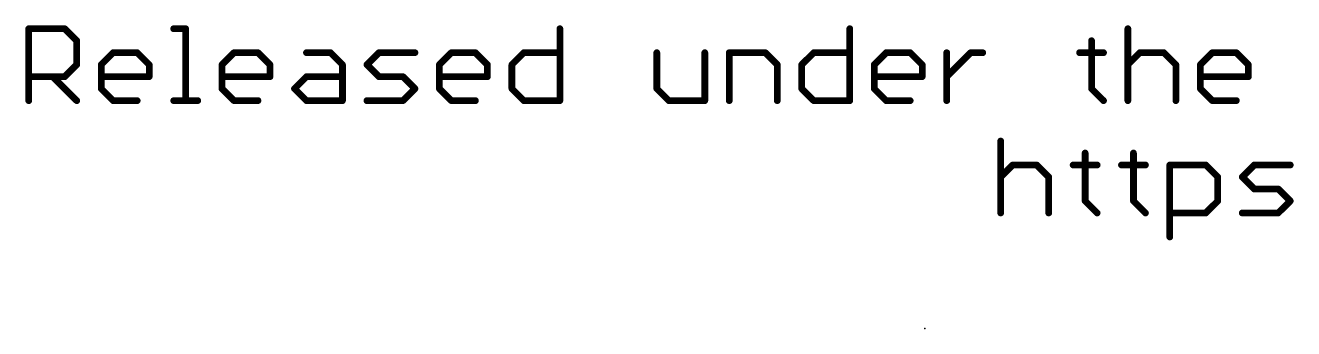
# Model space of a CAD drawing. Extents: x -8 to 102, y -79 to 54.
# Drawn here: x -7.62 to 21.03, y -22.86 to -16 of the extents above; entities that cross this region are included whole.
import ezdxf

# ---------------------------------------------------------------- set-up
doc = ezdxf.new("R2010")
doc.units = 0
doc.layers.add('23', color=53, linetype='CONTINUOUS')
doc.layers.add('51', color=53, linetype='CONTINUOUS')

msp = doc.modelspace()

# ---------------------------------------------------------------- linework, layer by layer
at = {"layer": '23'}
msp.add_point((12.7, -22.86), dxfattribs=at)
at = {"layer": '51', "const_width": 0.1524}
for points in [[(-7.5438, -17.7038), (-7.5438, -16.0768)], [(-7.5438, -16.0768), (-6.7303, -16.0768)], [(-6.7303, -16.0768), (-6.4591, -16.348)], [(-4.2695, -16.0768), (-3.9983, -16.0768)], [(-3.9983, -16.0768), (-3.9983, -17.7038)], [(4.4552, -16.0768), (4.4552, -17.7038)], [(11.0039, -16.0768), (11.0039, -17.7038)], [(17.2864, -16.0768), (17.2864, -17.7038)], [(-6.4591, -16.348), (-6.4591, -16.8903)], [(16.4661, -16.348), (16.4661, -17.4326)], [(-5.9066, -16.8903), (-5.6355, -16.6191)], [(-5.6355, -16.6191), (-5.0932, -16.6191)], [(-5.0932, -16.6191), (-4.822, -16.8903)], [(-3.1781, -16.8903), (-2.9069, -16.6191)], [(-2.9069, -16.6191), (-2.3646, -16.6191)], [(-2.3646, -16.6191), (-2.0934, -16.8903)], [(-1.2697, -16.6191), (-0.7274, -16.6191)], [(-0.7274, -16.6191), (-0.4562, -16.8903)], [(0.0963, -16.8903), (0.3674, -16.6191)], [(0.3674, -16.6191), (1.1809, -16.6191)], [(1.7334, -16.8903), (2.0046, -16.6191)], [(2.0046, -16.6191), (2.5469, -16.6191)], [(2.5469, -16.6191), (2.8181, -16.8903)], [(3.3706, -16.8903), (3.6417, -16.6191)], [(3.6417, -16.6191), (4.4552, -16.6191)], [(6.6449, -16.6191), (6.6449, -17.4326)], [(7.7295, -17.7038), (7.7295, -16.6191)], [(8.282, -17.7038), (8.282, -16.6191)], [(8.282, -16.6191), (9.0955, -16.6191)], [(9.0955, -16.6191), (9.3667, -16.8903)], [(9.9192, -16.8903), (10.1904, -16.6191)], [(10.1904, -16.6191), (11.0039, -16.6191)], [(11.5564, -16.8903), (11.8275, -16.6191)], [(11.8275, -16.6191), (12.3699, -16.6191)], [(12.3699, -16.6191), (12.641, -16.8903)], [(13.1935, -17.7038), (13.1935, -16.6191)], [(13.1935, -17.1615), (13.7358, -16.6191)], [(13.7358, -16.6191), (14.007, -16.6191)], [(16.195, -16.6191), (16.7373, -16.6191)], [(17.2864, -16.8903), (17.5576, -16.6191)], [(17.5576, -16.6191), (18.0999, -16.6191)], [(18.0999, -16.6191), (18.3711, -16.8903)], [(18.9236, -16.8903), (19.1947, -16.6191)], [(19.1947, -16.6191), (19.7371, -16.6191)], [(19.7371, -16.6191), (20.0082, -16.8903)], [(-6.4591, -16.8903), (-6.7303, -17.1615)], [(-5.9066, -17.4326), (-5.9066, -16.8903)], [(-4.822, -16.8903), (-4.822, -17.1615)], [(-3.1781, -17.4326), (-3.1781, -16.8903)], [(-2.0934, -16.8903), (-2.0934, -17.1615)], [(-0.4562, -16.8903), (-0.4562, -17.7038)], [(0.3674, -17.1615), (0.0963, -16.8903)], [(1.7334, -17.4326), (1.7334, -16.8903)], [(2.8181, -16.8903), (2.8181, -17.1615)], [(3.3706, -17.4326), (3.3706, -16.8903)], [(9.3667, -16.8903), (9.3667, -17.7038)], [(9.9192, -17.4326), (9.9192, -16.8903)], [(11.5564, -17.4326), (11.5564, -16.8903)], [(12.641, -16.8903), (12.641, -17.1615)], [(18.3711, -16.8903), (18.3711, -17.7038)], [(18.9236, -17.4326), (18.9236, -16.8903)], [(20.0082, -16.8903), (20.0082, -17.1615)], [(-6.7303, -17.1615), (-7.5438, -17.1615)], [(-7.0015, -17.1615), (-6.4591, -17.7038)], [(-4.822, -17.1615), (-5.9066, -17.1615)], [(-2.0934, -17.1615), (-3.1781, -17.1615)], [(-1.5409, -17.4326), (-1.2697, -17.1615)], [(-1.2697, -17.1615), (-0.4562, -17.1615)], [(0.9098, -17.1615), (0.3674, -17.1615)], [(1.1809, -17.4326), (0.9098, -17.1615)], [(2.8181, -17.1615), (1.7334, -17.1615)], [(12.641, -17.1615), (11.5564, -17.1615)], [(20.0082, -17.1615), (18.9236, -17.1615)], [(-5.6355, -17.7038), (-5.9066, -17.4326)], [(-2.9069, -17.7038), (-3.1781, -17.4326)], [(-1.2697, -17.7038), (-1.5409, -17.4326)], [(0.9098, -17.7038), (1.1809, -17.4326)], [(2.0046, -17.7038), (1.7334, -17.4326)], [(3.6417, -17.7038), (3.3706, -17.4326)], [(6.6449, -17.4326), (6.9161, -17.7038)], [(10.1904, -17.7038), (9.9192, -17.4326)], [(11.8275, -17.7038), (11.5564, -17.4326)], [(16.4661, -17.4326), (16.7373, -17.7038)], [(19.1947, -17.7038), (18.9236, -17.4326)], [(-5.0932, -17.7038), (-5.6355, -17.7038)], [(-4.2695, -17.7038), (-3.7272, -17.7038)], [(-2.3646, -17.7038), (-2.9069, -17.7038)], [(-0.4562, -17.7038), (-1.2697, -17.7038)], [(0.0963, -17.7038), (0.9098, -17.7038)], [(2.5469, -17.7038), (2.0046, -17.7038)], [(4.4552, -17.7038), (3.6417, -17.7038)], [(6.9161, -17.7038), (7.7295, -17.7038)], [(11.0039, -17.7038), (10.1904, -17.7038)], [(12.3699, -17.7038), (11.8275, -17.7038)], [(19.7371, -17.7038), (19.1947, -17.7038)], [(14.4134, -18.6168), (14.4134, -20.2438)], [(16.3217, -18.888), (16.3217, -19.9726)], [(17.4131, -18.888), (17.4131, -19.9726)], [(14.4134, -19.4303), (14.6845, -19.1591)], [(14.6845, -19.1591), (15.2269, -19.1591)], [(15.2269, -19.1591), (15.498, -19.4303)], [(16.0505, -19.1591), (16.5928, -19.1591)], [(17.142, -19.1591), (17.6843, -19.1591)], [(18.2334, -20.7861), (18.2334, -19.1591)], [(18.2334, -19.1591), (19.0469, -19.1591)], [(19.0469, -19.1591), (19.318, -19.4303)], [(19.8705, -19.4303), (20.1417, -19.1591)], [(20.1417, -19.1591), (20.9552, -19.1591)], [(15.498, -19.4303), (15.498, -20.2438)], [(19.318, -19.4303), (19.318, -19.9726)], [(20.1417, -19.7015), (19.8705, -19.4303)], [(20.684, -19.7015), (20.1417, -19.7015)], [(20.9552, -19.9726), (20.684, -19.7015)], [(16.3217, -19.9726), (16.5928, -20.2438)], [(17.4131, -19.9726), (17.6843, -20.2438)], [(19.318, -19.9726), (19.0469, -20.2438)], [(20.684, -20.2438), (20.9552, -19.9726)], [(19.0469, -20.2438), (18.2334, -20.2438)], [(19.8705, -20.2438), (20.684, -20.2438)]]:
    msp.add_lwpolyline(points, dxfattribs=at)
at = {"layer": '51', "const_width": 0.0762}
for points in [[(-7.5057, -16.0768, 1), (-7.5819, -16.0768)], [(-7.5438, -16.0387, 1), (-7.5438, -16.1149)], [(-6.7034, -16.0499, 1), (-6.7572, -16.1038)], [(-6.7303, -16.1149, 1), (-6.7303, -16.0387)], [(-4.2695, -16.0387, 1), (-4.2695, -16.1149)], [(-3.9602, -16.0768, 1), (-4.0364, -16.0768)], [(-3.9983, -16.1149, 1), (-3.9983, -16.0387)], [(4.4933, -16.0768, 1), (4.4171, -16.0768)], [(11.042, -16.0768, 1), (10.9658, -16.0768)], [(17.3245, -16.0768, 1), (17.2483, -16.0768)], [(-6.421, -16.348, 1), (-6.4972, -16.348)], [(-6.4861, -16.3749, 1), (-6.4322, -16.321)], [(16.5042, -16.348, 1), (16.428, -16.348)], [(-5.6355, -16.581, 1), (-5.6355, -16.6572)], [(-5.6085, -16.6461, 1), (-5.6624, -16.5922)], [(-5.0662, -16.5922, 1), (-5.1201, -16.6461)], [(-5.0932, -16.6572, 1), (-5.0932, -16.581)], [(-2.9069, -16.581, 1), (-2.9069, -16.6572)], [(-2.8799, -16.6461, 1), (-2.9338, -16.5922)], [(-2.3376, -16.5922, 1), (-2.3915, -16.6461)], [(-2.3646, -16.6572, 1), (-2.3646, -16.581)], [(-1.2697, -16.581, 1), (-1.2697, -16.6572)], [(-0.7005, -16.5922, 1), (-0.7543, -16.6461)], [(-0.7274, -16.6572, 1), (-0.7274, -16.581)], [(0.3674, -16.581, 1), (0.3674, -16.6572)], [(0.3944, -16.6461, 1), (0.3405, -16.5922)], [(1.1809, -16.6572, 1), (1.1809, -16.581)], [(2.0046, -16.581, 1), (2.0046, -16.6572)], [(2.0315, -16.6461, 1), (1.9776, -16.5922)], [(2.5739, -16.5922, 1), (2.52, -16.6461)], [(2.5469, -16.6572, 1), (2.5469, -16.581)], [(3.6417, -16.581, 1), (3.6417, -16.6572)], [(3.6687, -16.6461, 1), (3.6148, -16.5922)], [(4.4552, -16.6572, 1), (4.4552, -16.581)], [(6.683, -16.6191, 1), (6.6068, -16.6191)], [(7.7676, -16.6191, 1), (7.6914, -16.6191)], [(8.3201, -16.6191, 1), (8.2439, -16.6191)], [(8.282, -16.581, 1), (8.282, -16.6572)], [(9.1225, -16.5922, 1), (9.0686, -16.6461)], [(9.0955, -16.6572, 1), (9.0955, -16.581)], [(10.1904, -16.581, 1), (10.1904, -16.6572)], [(10.2173, -16.6461, 1), (10.1634, -16.5922)], [(11.0039, -16.6572, 1), (11.0039, -16.581)], [(11.8275, -16.581, 1), (11.8275, -16.6572)], [(11.8545, -16.6461, 1), (11.8006, -16.5922)], [(12.3968, -16.5922, 1), (12.3429, -16.6461)], [(12.3699, -16.6572, 1), (12.3699, -16.581)], [(13.2316, -16.6191, 1), (13.1554, -16.6191)], [(13.7358, -16.581, 1), (13.7358, -16.6572)], [(13.7628, -16.6461, 1), (13.7089, -16.5922)], [(14.007, -16.6572, 1), (14.007, -16.581)], [(16.195, -16.581, 1), (16.195, -16.6572)], [(16.7373, -16.6572, 1), (16.7373, -16.581)], [(17.5576, -16.581, 1), (17.5576, -16.6572)], [(17.5845, -16.6461, 1), (17.5306, -16.5922)], [(18.1268, -16.5922, 1), (18.073, -16.6461)], [(18.0999, -16.6572, 1), (18.0999, -16.581)], [(19.1947, -16.581, 1), (19.1947, -16.6572)], [(19.2217, -16.6461, 1), (19.1678, -16.5922)], [(19.764, -16.5922, 1), (19.7101, -16.6461)], [(19.7371, -16.6572, 1), (19.7371, -16.581)], [(-6.4972, -16.8903, 1), (-6.421, -16.8903)], [(-6.4322, -16.9172, 1), (-6.4861, -16.8634)], [(-5.8685, -16.8903, 1), (-5.9447, -16.8903)], [(-5.9336, -16.8634, 1), (-5.8797, -16.9172)], [(-4.7839, -16.8903, 1), (-4.8601, -16.8903)], [(-4.8489, -16.9172, 1), (-4.795, -16.8634)], [(-3.14, -16.8903, 1), (-3.2162, -16.8903)], [(-3.205, -16.8634, 1), (-3.1511, -16.9172)], [(-2.0553, -16.8903, 1), (-2.1315, -16.8903)], [(-2.1203, -16.9172, 1), (-2.0664, -16.8634)], [(-0.4181, -16.8903, 1), (-0.4943, -16.8903)], [(-0.4832, -16.9172, 1), (-0.4293, -16.8634)], [(0.1232, -16.8634, 1), (0.0693, -16.9172)], [(0.0693, -16.8634, 1), (0.1232, -16.9172)], [(1.7715, -16.8903, 1), (1.6953, -16.8903)], [(1.7065, -16.8634, 1), (1.7604, -16.9172)], [(2.8562, -16.8903, 1), (2.78, -16.8903)], [(2.7911, -16.9172, 1), (2.845, -16.8634)], [(3.4087, -16.8903, 1), (3.3325, -16.8903)], [(3.3436, -16.8634, 1), (3.3975, -16.9172)], [(9.4048, -16.8903, 1), (9.3286, -16.8903)], [(9.3398, -16.9172, 1), (9.3936, -16.8634)], [(9.9573, -16.8903, 1), (9.8811, -16.8903)], [(9.8923, -16.8634, 1), (9.9461, -16.9172)], [(11.5945, -16.8903, 1), (11.5183, -16.8903)], [(11.5294, -16.8634, 1), (11.5833, -16.9172)], [(12.6791, -16.8903, 1), (12.6029, -16.8903)], [(12.6141, -16.9172, 1), (12.668, -16.8634)], [(17.2595, -16.8634, 1), (17.3133, -16.9172)], [(18.4092, -16.8903, 1), (18.333, -16.8903)], [(18.3441, -16.9172, 1), (18.398, -16.8634)], [(18.9617, -16.8903, 1), (18.8855, -16.8903)], [(18.8966, -16.8634, 1), (18.9505, -16.9172)], [(20.0463, -16.8903, 1), (19.9701, -16.8903)], [(19.9813, -16.9172, 1), (20.0352, -16.8634)], [(-7.5438, -17.1234, 1), (-7.5438, -17.1996)], [(-6.9745, -17.1345, 1), (-7.0284, -17.1884)], [(-6.7572, -17.1345, 1), (-6.7034, -17.1884)], [(-6.7303, -17.1996, 1), (-6.7303, -17.1234)], [(-5.9066, -17.1234, 1), (-5.9066, -17.1996)], [(-4.8601, -17.1615, 1), (-4.7839, -17.1615)], [(-4.822, -17.1996, 1), (-4.822, -17.1234)], [(-3.1781, -17.1234, 1), (-3.1781, -17.1996)], [(-2.1315, -17.1615, 1), (-2.0553, -17.1615)], [(-2.0934, -17.1996, 1), (-2.0934, -17.1234)], [(-1.2697, -17.1234, 1), (-1.2697, -17.1996)], [(-1.2428, -17.1884, 1), (-1.2967, -17.1345)], [(-0.4562, -17.1996, 1), (-0.4562, -17.1234)], [(0.3674, -17.1234, 1), (0.3674, -17.1996)], [(0.3405, -17.1884, 1), (0.3944, -17.1345)], [(0.9367, -17.1345, 1), (0.8828, -17.1884)], [(0.9098, -17.1996, 1), (0.9098, -17.1234)], [(1.7334, -17.1234, 1), (1.7334, -17.1996)], [(2.78, -17.1615, 1), (2.8562, -17.1615)], [(2.8181, -17.1996, 1), (2.8181, -17.1234)], [(11.5564, -17.1234, 1), (11.5564, -17.1996)], [(12.6029, -17.1615, 1), (12.6791, -17.1615)], [(12.641, -17.1996, 1), (12.641, -17.1234)], [(13.1666, -17.1345, 1), (13.2205, -17.1884)], [(18.9236, -17.1234, 1), (18.9236, -17.1996)], [(19.9701, -17.1615, 1), (20.0463, -17.1615)], [(20.0082, -17.1996, 1), (20.0082, -17.1234)], [(-5.8797, -17.4057, 1), (-5.9336, -17.4596)], [(-5.9447, -17.4326, 1), (-5.8685, -17.4326)], [(-3.1511, -17.4057, 1), (-3.205, -17.4596)], [(-3.2162, -17.4326, 1), (-3.14, -17.4326)], [(-1.514, -17.4057, 1), (-1.5678, -17.4596)], [(-1.5678, -17.4057, 1), (-1.514, -17.4596)], [(1.2079, -17.4596, 1), (1.154, -17.4057)], [(1.154, -17.4596, 1), (1.2079, -17.4057)], [(1.7604, -17.4057, 1), (1.7065, -17.4596)], [(1.6953, -17.4326, 1), (1.7715, -17.4326)], [(3.3975, -17.4057, 1), (3.3436, -17.4596)], [(3.3325, -17.4326, 1), (3.4087, -17.4326)], [(6.6718, -17.4057, 1), (6.6179, -17.4596)], [(6.6068, -17.4326, 1), (6.683, -17.4326)], [(9.9461, -17.4057, 1), (9.8923, -17.4596)], [(9.8811, -17.4326, 1), (9.9573, -17.4326)], [(11.5833, -17.4057, 1), (11.5294, -17.4596)], [(11.5183, -17.4326, 1), (11.5945, -17.4326)], [(16.4931, -17.4057, 1), (16.4392, -17.4596)], [(16.428, -17.4326, 1), (16.5042, -17.4326)], [(18.9505, -17.4057, 1), (18.8966, -17.4596)], [(18.8855, -17.4326, 1), (18.9617, -17.4326)], [(-7.5819, -17.7038, 1), (-7.5057, -17.7038)], [(-6.4861, -17.7307, 1), (-6.4322, -17.6769)], [(-5.6355, -17.6657, 1), (-5.6355, -17.7419)], [(-5.6624, -17.7307, 1), (-5.6085, -17.6769)], [(-5.0932, -17.7419, 1), (-5.0932, -17.6657)], [(-4.2695, -17.6657, 1), (-4.2695, -17.7419)], [(-4.0364, -17.7038, 1), (-3.9602, -17.7038)], [(-3.7272, -17.7419, 1), (-3.7272, -17.6657)], [(-2.9069, -17.6657, 1), (-2.9069, -17.7419)], [(-2.9338, -17.7307, 1), (-2.8799, -17.6769)], [(-2.3646, -17.7419, 1), (-2.3646, -17.6657)], [(-1.2697, -17.6657, 1), (-1.2697, -17.7419)], [(-1.2967, -17.7307, 1), (-1.2428, -17.6769)], [(-0.4943, -17.7038, 1), (-0.4181, -17.7038)], [(-0.4562, -17.7419, 1), (-0.4562, -17.6657)], [(0.0963, -17.6657, 1), (0.0963, -17.7419)], [(0.8828, -17.6769, 1), (0.9367, -17.7307)], [(0.9098, -17.7419, 1), (0.9098, -17.6657)], [(2.0046, -17.6657, 1), (2.0046, -17.7419)], [(1.9776, -17.7307, 1), (2.0315, -17.6769)], [(2.5469, -17.7419, 1), (2.5469, -17.6657)], [(3.6417, -17.6657, 1), (3.6417, -17.7419)], [(3.6148, -17.7307, 1), (3.6687, -17.6769)], [(4.4171, -17.7038, 1), (4.4933, -17.7038)], [(4.4552, -17.7419, 1), (4.4552, -17.6657)], [(6.9161, -17.6657, 1), (6.9161, -17.7419)], [(6.8891, -17.7307, 1), (6.943, -17.6769)], [(7.6914, -17.7038, 1), (7.7676, -17.7038)], [(7.7295, -17.7419, 1), (7.7295, -17.6657)], [(8.2439, -17.7038, 1), (8.3201, -17.7038)], [(9.3286, -17.7038, 1), (9.4048, -17.7038)], [(10.1904, -17.6657, 1), (10.1904, -17.7419)], [(10.1634, -17.7307, 1), (10.2173, -17.6769)], [(10.9658, -17.7038, 1), (11.042, -17.7038)], [(11.0039, -17.7419, 1), (11.0039, -17.6657)], [(11.8275, -17.6657, 1), (11.8275, -17.7419)], [(11.8006, -17.7307, 1), (11.8545, -17.6769)], [(12.3699, -17.7419, 1), (12.3699, -17.6657)], [(13.1554, -17.7038, 1), (13.2316, -17.7038)], [(16.7104, -17.7307, 1), (16.7642, -17.6769)], [(17.2483, -17.7038, 1), (17.3245, -17.7038)], [(18.333, -17.7038, 1), (18.4092, -17.7038)], [(19.1947, -17.6657, 1), (19.1947, -17.7419)], [(19.1678, -17.7307, 1), (19.2217, -17.6769)], [(19.7371, -17.7419, 1), (19.7371, -17.6657)], [(14.4515, -18.6168, 1), (14.3753, -18.6168)], [(16.3598, -18.888, 1), (16.2836, -18.888)], [(17.4512, -18.888, 1), (17.375, -18.888)], [(14.6845, -19.121, 1), (14.6845, -19.1972)], [(14.7115, -19.1861, 1), (14.6576, -19.1322)], [(15.2538, -19.1322, 1), (15.1999, -19.1861)], [(15.2269, -19.1972, 1), (15.2269, -19.121)], [(16.0505, -19.121, 1), (16.0505, -19.1972)], [(16.5928, -19.1972, 1), (16.5928, -19.121)], [(17.142, -19.121, 1), (17.142, -19.1972)], [(17.6843, -19.1972, 1), (17.6843, -19.121)], [(18.2715, -19.1591, 1), (18.1953, -19.1591)], [(18.2334, -19.121, 1), (18.2334, -19.1972)], [(19.0738, -19.1322, 1), (19.0199, -19.1861)], [(19.0469, -19.1972, 1), (19.0469, -19.121)], [(20.1417, -19.121, 1), (20.1417, -19.1972)], [(20.1686, -19.1861, 1), (20.1148, -19.1322)], [(20.9552, -19.1972, 1), (20.9552, -19.121)], [(14.3864, -19.4034, 1), (14.4403, -19.4572)], [(15.5361, -19.4303, 1), (15.4599, -19.4303)], [(15.4711, -19.4572, 1), (15.525, -19.4034)], [(19.3561, -19.4303, 1), (19.2799, -19.4303)], [(19.2911, -19.4572, 1), (19.345, -19.4034)], [(19.8975, -19.4034, 1), (19.8436, -19.4572)], [(19.8436, -19.4034, 1), (19.8975, -19.4572)], [(20.1417, -19.6634, 1), (20.1417, -19.7396)], [(20.1148, -19.7284, 1), (20.1686, -19.6745)], [(20.711, -19.6745, 1), (20.6571, -19.7284)], [(20.684, -19.7396, 1), (20.684, -19.6634)], [(16.3486, -19.9457, 1), (16.2947, -19.9996)], [(16.2836, -19.9726, 1), (16.3598, -19.9726)], [(17.4401, -19.9457, 1), (17.3862, -19.9996)], [(17.375, -19.9726, 1), (17.4512, -19.9726)], [(19.2799, -19.9726, 1), (19.3561, -19.9726)], [(19.345, -19.9996, 1), (19.2911, -19.9457)], [(20.9821, -19.9996, 1), (20.9283, -19.9457)], [(20.9283, -19.9996, 1), (20.9821, -19.9457)], [(14.3753, -20.2438, 1), (14.4515, -20.2438)], [(15.4599, -20.2438, 1), (15.5361, -20.2438)], [(16.5659, -20.2707, 1), (16.6198, -20.2169)], [(17.6573, -20.2707, 1), (17.7112, -20.2169)], [(18.2334, -20.2057, 1), (18.2334, -20.2819)], [(19.0199, -20.2169, 1), (19.0738, -20.2707)], [(19.0469, -20.2819, 1), (19.0469, -20.2057)], [(19.8705, -20.2057, 1), (19.8705, -20.2819)], [(20.6571, -20.2169, 1), (20.711, -20.2707)], [(20.684, -20.2819, 1), (20.684, -20.2057)], [(18.1953, -20.7861, 1), (18.2715, -20.7861)]]:
    msp.add_lwpolyline(points, format="xyb", dxfattribs=at)

doc.saveas('drawing.dxf')
